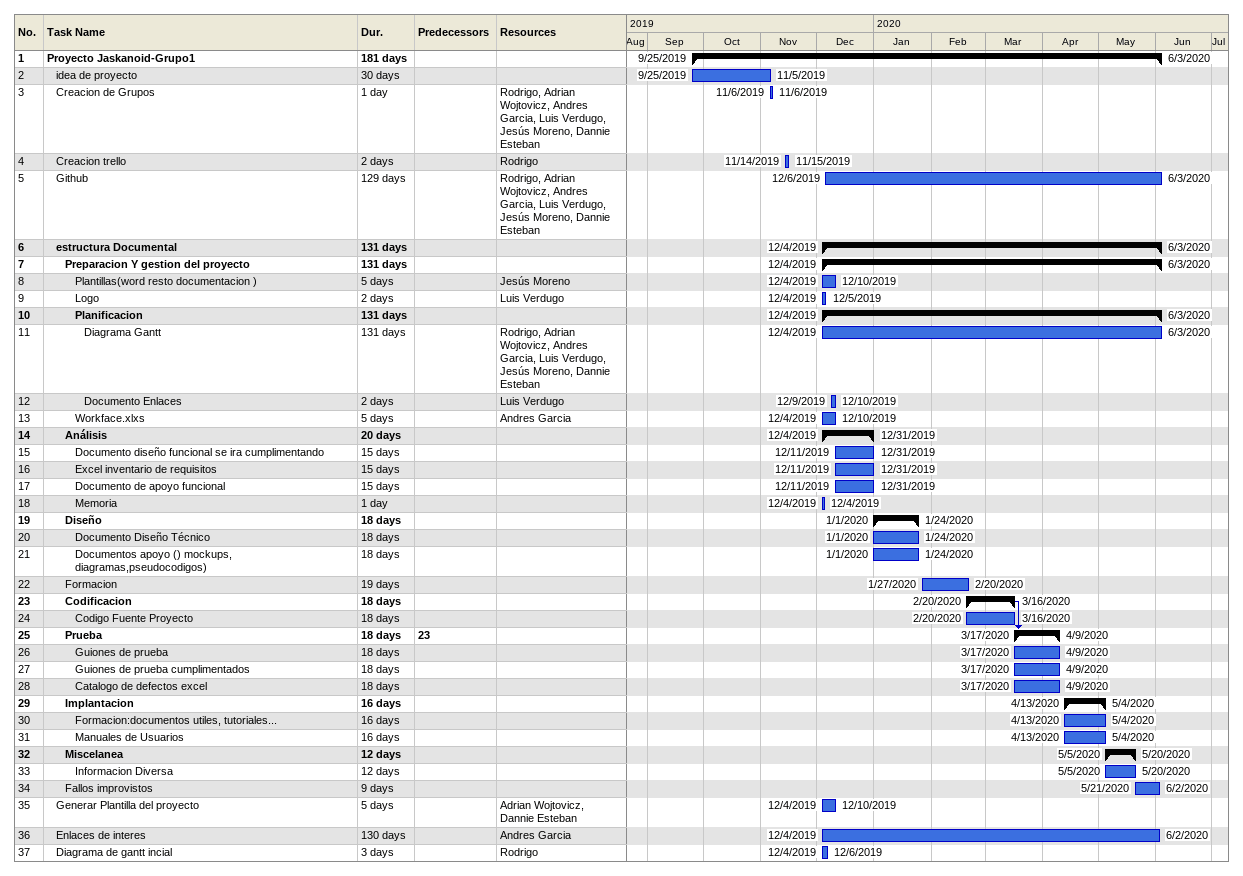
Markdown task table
| ID | Level | Task | Duration | Start | Finish | Predecessors | Resources |
|---|---|---|---|---|---|---|---|
| 1 | 1 | **Proyecto Jaskanoid-Grupo1** | 181d | 2019-09-25 | 2020-06-03 |  |  |
| 2 | 2 | idea de proyecto | 30d | 2019-09-25 | 2019-11-05 |  |  |
| 3 | 2 | Creacion de Grupos | 1d | 2019-11-06 | 2019-11-06 |  | Rodrigo, Adrian Wojtovicz, Andres Garcia, Luis Verdugo, Jesús Moreno, Dannie Esteban |
| 4 | 2 | Creacion trello | 2d | 2019-11-14 | 2019-11-15 |  | Rodrigo |
| 5 | 2 | Github | 129d | 2019-12-06 | 2020-06-03 |  | Rodrigo, Adrian Wojtovicz, Andres Garcia, Luis Verdugo, Jesús Moreno, Dannie Esteban |
| 6 | 2 | **estructura Documental** | 131d | 2019-12-04 | 2020-06-03 |  |  |
| 7 | 3 | **Preparacion Y gestion del proyecto** | 131d | 2019-12-04 | 2020-06-03 |  |  |
| 8 | 4 | Plantillas(word resto documentacion ) | 5d | 2019-12-04 | 2019-12-10 |  | Jesús Moreno |
| 9 | 4 | Logo | 2d | 2019-12-04 | 2019-12-05 |  | Luis Verdugo |
| 10 | 4 | **Planificacion** | 131d | 2019-12-04 | 2020-06-03 |  |  |
| 11 | 5 | Diagrama Gantt | 131d | 2019-12-04 | 2020-06-03 |  | Rodrigo, Adrian Wojtovicz, Andres Garcia, Luis Verdugo, Jesús Moreno, Dannie Esteban |
| 12 | 5 | Documento Enlaces | 2d | 2019-12-09 | 2019-12-10 |  | Luis Verdugo |
| 13 | 4 | Workface.xlxs | 5d | 2019-12-04 | 2019-12-10 |  | Andres Garcia |
| 14 | 3 | **Análisis** | 20d | 2019-12-04 | 2019-12-31 |  |  |
| 15 | 4 | Documento diseño funcional se ira cumplimentando | 15d | 2019-12-11 | 2019-12-31 |  |  |
| 16 | 4 | Excel inventario de requisitos | 15d | 2019-12-11 | 2019-12-31 |  |  |
| 17 | 4 | Documento de apoyo funcional | 15d | 2019-12-11 | 2019-12-31 |  |  |
| 18 | 4 | Memoria | 1d | 2019-12-04 | 2019-12-04 |  |  |
| 19 | 3 | **Diseño** | 18d | 2020-01-01 | 2020-01-24 |  |  |
| 20 | 4 | Documento Diseño Técnico | 18d | 2020-01-01 | 2020-01-24 |  |  |
| 21 | 4 | Documentos apoyo () mockups, diagramas,pseudocodigos) | 18d | 2020-01-01 | 2020-01-24 |  |  |
| 22 | 3 | Formacion | 19d | 2020-01-27 | 2020-02-20 |  |  |
| 23 | 3 | **Codificacion** | 18d | 2020-02-20 | 2020-03-16 |  |  |
| 24 | 4 | Codigo Fuente Proyecto | 18d | 2020-02-20 | 2020-03-16 |  |  |
| 25 | 3 | **Prueba** | 18d | 2020-03-17 | 2020-04-09 | 23 |  |
| 26 | 4 | Guiones de prueba | 18d | 2020-03-17 | 2020-04-09 |  |  |
| 27 | 4 | Guiones de prueba cumplimentados | 18d | 2020-03-17 | 2020-04-09 |  |  |
| 28 | 4 | Catalogo de defectos excel | 18d | 2020-03-17 | 2020-04-09 |  |  |
| 29 | 3 | **Implantacion** | 16d | 2020-04-13 | 2020-05-04 |  |  |
| 30 | 4 | Formacion:documentos utiles, tutoriales... | 16d | 2020-04-13 | 2020-05-04 |  |  |
| 31 | 4 | Manuales de Usuarios | 16d | 2020-04-13 | 2020-05-04 |  |  |
| 32 | 3 | **Miscelanea** | 12d | 2020-05-05 | 2020-05-20 |  |  |
| 33 | 4 | Informacion Diversa | 12d | 2020-05-05 | 2020-05-20 |  |  |
| 34 | 3 | Fallos improvistos | 9d | 2020-05-21 | 2020-06-02 |  |  |
| 35 | 2 | Generar Plantilla del proyecto | 5d | 2019-12-04 | 2019-12-10 |  | Adrian Wojtovicz, Dannie Esteban |
| 36 | 2 | Enlaces de interes | 130d | 2019-12-04 | 2020-06-02 |  | Andres Garcia |
| 37 | 2 | Diagrama de gantt incial | 3d | 2019-12-04 | 2019-12-06 |  | Rodrigo |
